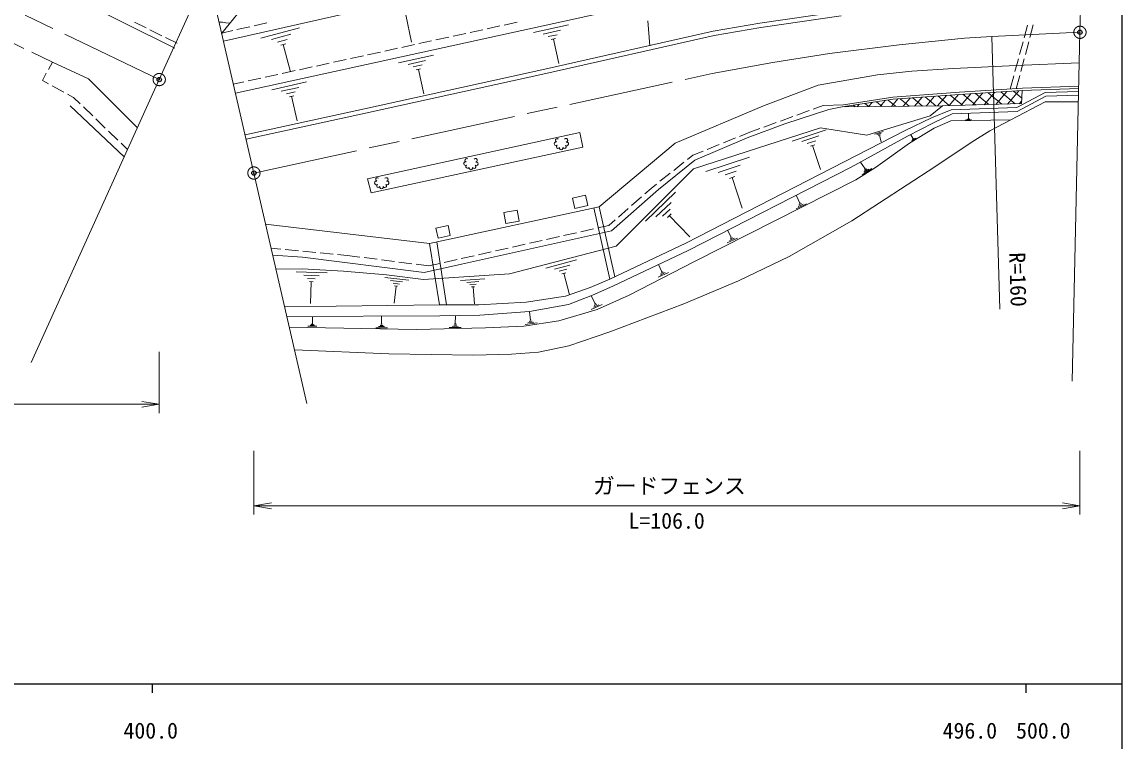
# Model space of a CAD drawing. Units: millimetres, scale not verified. Extents: x 40000 to 680000, y 20000 to 380000.
# Drawn here: x 453114 to 579000, y 198357 to 280749 of the extents above; entities that cross this region are included whole.
import ezdxf
from ezdxf.enums import TextEntityAlignment as Align

# ---------------------------------------------------------------- set-up
doc = ezdxf.new("R2010")
doc.units = ezdxf.units.MM
doc.header["$LTSCALE"] = 1000
doc.header["$PDMODE"] = 32
doc.header["$PDSIZE"] = 500
doc.linetypes.add('CHAIN', pattern=[18.5, 12, -1.5, 3.5, -1.5])
for name, color, linetype, lineweight in [('M-BMK', 2, 'CHAIN', 13), ('M-BMK-OTRS', 5, 'Continuous', 13), ('M-STR-HTXT', 7, 'Continuous', 13), ('M-TTL-BAND', 7, 'Continuous', 25), ('M-WORK', 1, 'Continuous', 13)]:
    doc.layers.add(name, color=color, linetype=linetype, lineweight=lineweight)
doc.layers.add('M-OTRS', color=6, linetype='Continuous')
doc.styles.add('ＭＳ ゴシック', font='')
doc.styles.get('ＭＳ ゴシック').set_extended_font_data('MS Gothic')

# ---------------------------------------------------------------- blocks, each defined once
blk = doc.blocks.new('open_arrow')
at = {"color": 0, "linetype": 'Continuous', "lineweight": -2}
blk.add_lwpolyline([(7.5, 1.25), (0, 0), (7.5, -1.25)], dxfattribs=at)

msp = doc.modelspace()

# ---------------------------------------------------------------- hatches: boundary and pattern name
at = {"layer": 'M-WORK'}
h = msp.add_hatch(dxfattribs=at)
h.set_pattern_fill('USER', color=256, style=0, pattern_type=2)
h.set_pattern_definition([(50, (559871, 271938), (-766.044, 642.79), []), (140, (559871, 271938), (-642.79, -766.044), [])])
h.paths.add_polyline_path([(546991, 271044), (552824, 271911), (560411, 272465), (567591, 272899), (567508, 271404), (558454, 271154)])

# ---------------------------------------------------------------- linework, layer by layer
at = {"layer": 'M-BMK'}
msp.add_line((468821, 274162), (442076, 286986), dxfattribs=at)
msp.add_lwpolyline([(479653, 263468), (532094, 274860), (539030, 276116), (545509, 277154), (553483, 278151), (560958, 278899), (564087, 279106), (574191, 279570)], dxfattribs=at)
for centre in [(574191, 279570), (468821, 274162), (479653, 263468)]:
    msp.add_circle(centre, 700, dxfattribs=at)
at = {"layer": 'M-BMK-OTRS'}
for p, q in [((575159, 322583), (574191, 279570)), ((479653, 263468), (470254, 304330)), ((473790, 285144), (468821, 274162)), ((574191, 279570), (573294, 239653)), ((468821, 274162), (454165, 241770)), ((485722, 237081), (479653, 263468))]:
    msp.add_line(p, q, dxfattribs=at)
at = {"layer": 'M-OTRS'}
for p in [(574191, 279570), (468821, 274162), (479653, 263468)]:
    msp.add_point(p, dxfattribs=at)
at = {"layer": 'M-STR-HTXT'}
for p, q in [((564087, 279106), (565008, 247886)), ((468821, 243000), (468821, 236000)), ((185149, 237000), (468821, 237000)), ((479653, 231682), (479653, 224375)), ((574191, 231682), (574191, 224375)), ((479653, 225375), (574191, 225375))]:
    msp.add_line(p, q, dxfattribs=at)
at = {"layer": 'M-TTL-BAND'}
for p, q in [((579000, 20000), (579000, 370000)), ((40000, 205000), (579000, 205000)), ((468000, 205000), (468000, 204000)), ((568000, 205000), (568000, 204000))]:
    msp.add_line(p, q, dxfattribs=at)
at = {"layer": 'M-WORK'}
for p, q in [((440675, 292660), (470588, 277771)), ((465970, 280739), (467313, 280071)), ((497032, 281570), (497676, 278429)), ((524751, 280894), (524959, 278034)), ((537571, 280607), (546791, 281936)), ((537649, 280113), (546865, 281442)), ((467761, 279848), (469104, 279180)), ((475968, 279489), (477227, 279771)), ((477715, 279880), (479178, 280207)), ((479666, 280316), (481130, 280644)), ((480454, 278895), (484878, 280075)), ((504393, 279552), (505858, 279871)), ((506347, 279978), (507812, 280298)), ((508301, 280404), (509766, 280724)), ((511667, 279540), (515665, 280435)), ((512756, 279364), (514755, 279811)), ((512943, 275333), (532214, 279693)), ((532214, 279693), (537571, 280607)), ((532311, 279203), (537649, 280113)), ((568201, 280391), (567806, 278944)), ((568462, 278958), (568849, 280407)), ((450628, 279039), (453329, 277733)), ((469551, 278957), (470855, 278308)), ((481678, 278748), (483890, 279338)), ((482349, 278453), (483455, 278748)), ((482744, 278084), (483297, 278232)), ((498531, 278272), (499996, 278592)), ((500485, 278699), (501950, 279019)), ((502439, 279125), (503904, 279445)), ((513052, 274845), (532311, 279203)), ((513345, 279076), (514345, 279299)), ((513684, 278732), (514184, 278844)), ((513934, 278788), (514560, 275989)), ((567674, 278462), (567278, 277015)), ((567946, 277025), (568333, 278474)), ((454229, 277298), (456588, 276157)), ((483020, 278158), (483846, 275061)), ((492669, 276993), (494134, 277313)), ((494623, 277420), (496088, 277739)), ((496217, 276070), (500216, 276964)), ((496577, 277846), (498042, 278166)), ((456588, 276157), (456136, 275328)), ((486807, 275714), (488272, 276034)), ((488761, 276140), (490226, 276460)), ((490715, 276567), (492180, 276887)), ((497306, 275894), (499305, 276341)), ((497895, 275606), (498895, 275829)), ((567146, 276533), (566750, 275086)), ((567431, 275093), (567818, 276542)), ((455896, 274890), (455443, 274062)), ((480945, 274435), (482410, 274754)), ((482899, 274861), (484364, 275181)), ((484853, 275287), (486318, 275607)), ((492302, 270806), (512943, 275333)), ((492409, 270317), (513052, 274845)), ((498235, 275262), (498734, 275374)), ((498484, 275318), (499111, 272518)), ((566618, 274604), (566200, 273074)), ((566904, 273117), (567302, 274610)), ((455443, 274062), (456135, 273687)), ((456575, 273449), (457894, 272734)), ((477313, 273642), (478502, 273902)), ((478991, 274008), (480456, 274328)), ((481692, 273000), (485691, 273894)), ((482781, 272824), (484780, 273271)), ((458334, 272496), (459026, 272121)), ((459026, 272121), (459776, 271395)), ((483370, 272536), (484370, 272759)), ((483710, 272192), (484209, 272303)), ((483959, 272248), (484586, 269448)), ((567591, 272899), (574047, 273144)), ((458628, 271157), (464813, 265302)), ((460135, 271047), (461212, 270003)), ((478648, 267837), (492302, 270806)), ((543662, 270786), (544818, 271208)), ((461571, 269655), (462649, 268611)), ((478754, 267348), (492409, 270317)), ((539904, 269414), (541313, 269929)), ((541783, 270100), (543192, 270615)), ((561825, 269535), (561050, 269521)), ((561630, 269609), (561243, 269602)), ((561532, 269685), (561338, 269681)), ((561482, 269761), (561385, 269760)), ((561434, 269760), (561425, 270303)), ((463008, 268263), (464085, 267219)), ((536400, 268135), (537556, 268557)), ((538026, 268728), (539435, 269243)), ((541264, 267126), (545154, 268416)), ((550657, 267898), (551651, 268200)), ((533379, 266913), (534770, 267475)), ((535233, 267663), (536400, 268135)), ((542366, 267060), (544310, 267705)), ((542981, 266832), (543953, 267154)), ((550936, 267874), (551433, 268025)), ((551091, 267813), (551339, 267888)), ((551183, 267732), (551307, 267770)), ((551245, 267751), (551457, 267055)), ((555066, 267445), (554819, 267819)), ((555439, 267460), (554904, 267108)), ((555270, 267426), (555003, 267250)), ((555099, 267467), (555032, 267423)), ((555168, 267435), (555034, 267347)), ((464444, 266871), (465194, 266144)), ((529894, 265504), (531061, 265976)), ((531525, 266164), (532915, 266726)), ((543353, 266524), (543839, 266685)), ((543596, 266604), (544499, 263882)), ((527695, 263763), (528871, 264694)), ((529263, 265005), (529894, 265504)), ((531382, 263626), (536388, 265285)), ((532800, 263540), (535303, 264370)), ((549594, 263948), (549090, 264712)), ((526127, 262521), (527303, 263453)), ((533591, 263247), (534843, 263662)), ((550355, 263980), (549264, 263261)), ((550011, 263909), (549465, 263550)), ((549662, 263993), (549526, 263903)), ((549802, 263929), (549529, 263749)), ((525104, 261711), (525735, 262211)), ((534070, 262850), (534696, 263057)), ((534383, 262954), (535545, 259449)), ((522875, 259752), (524002, 260742)), ((524377, 261072), (525104, 261711)), ((524475, 257952), (527914, 261288)), ((542124, 260012), (541739, 260843)), ((520393, 251305), (518570, 259485)), ((519175, 259616), (520970, 251579)), ((521373, 258431), (522500, 259422)), ((525669, 258442), (527388, 260110)), ((526432, 258515), (527292, 259349)), ((542882, 259931), (541696, 259382)), ((542530, 259913), (541937, 259638)), ((542327, 259963), (542030, 259825)), ((542198, 260047), (542050, 259978)), ((520271, 257462), (520998, 258101)), ((526981, 258380), (527410, 258797)), ((527195, 258588), (529531, 256181)), ((517050, 256740), (518514, 257068)), ((519002, 257177), (520271, 257462)), ((534254, 256109), (533869, 256940)), ((500577, 255583), (501704, 248379)), ((511196, 255426), (512659, 255755)), ((513147, 255864), (514611, 256192)), ((515099, 256302), (516562, 256630)), ((535012, 256028), (533826, 255479)), ((534660, 256010), (534067, 255735)), ((534457, 256060), (534161, 255922)), ((534328, 256144), (534180, 256075)), ((481635, 254851), (482752, 254746)), ((483250, 254699), (484743, 254559)), ((485241, 254512), (486734, 254372)), ((487232, 254325), (488726, 254185)), ((499766, 255408), (500878, 248374)), ((505341, 254113), (506805, 254441)), ((507293, 254551), (508756, 254879)), ((509244, 254988), (510708, 255317)), ((489223, 254138), (490341, 254034)), ((490341, 254034), (491787, 253849)), ((492283, 253786), (493771, 253596)), ((494267, 253533), (495755, 253343)), ((496251, 253280), (497739, 253091)), ((499681, 252843), (500950, 253128)), ((501438, 253237), (502902, 253566)), ((503390, 253675), (504853, 254003)), ((513081, 252587), (516589, 253523)), ((484478, 252166), (488046, 252039)), ((485357, 251777), (487141, 251714)), ((498235, 253027), (499681, 252843)), ((514051, 252470), (515805, 252938)), ((514584, 252236), (515461, 252470)), ((514897, 251944), (515335, 252061)), ((515116, 252003), (515771, 249547)), ((527087, 252084), (525901, 251535)), ((526329, 252165), (525945, 252996)), ((526736, 252065), (526143, 251791)), ((526533, 252115), (526236, 251978)), ((526404, 252200), (526255, 252131)), ((485791, 251405), (486682, 251373)), ((486001, 251040), (486447, 251024)), ((486224, 251032), (486135, 248535)), ((494634, 251521), (497401, 251196)), ((495293, 251163), (496677, 251000)), ((495606, 250845), (496298, 250764)), ((495920, 250528), (495693, 248591)), ((495747, 250548), (496093, 250508)), ((503294, 251176), (506073, 251374)), ((504009, 250948), (505398, 251047)), ((504376, 250695), (505071, 250744)), ((504569, 250429), (504917, 250454)), ((504743, 250442), (504882, 248496)), ((518701, 248504), (518296, 249378)), ((519498, 248419), (518250, 247840)), ((519128, 248399), (518504, 248110)), ((518915, 248452), (518602, 248307)), ((518779, 248540), (518623, 248468)), ((486342, 246255), (486348, 246982)), ((494266, 246161), (494274, 247101)), ((502705, 246199), (502713, 247162)), ((511315, 246629), (511182, 247583)), ((486859, 245939), (485820, 245948)), ((486600, 246045), (486081, 246049)), ((486471, 246150), (486211, 246152)), ((486407, 246254), (486277, 246255)), ((494934, 245753), (493592, 245764)), ((494600, 245890), (493928, 245896)), ((494433, 246025), (494097, 246028)), ((494350, 246160), (494182, 246162)), ((503389, 245780), (502014, 245792)), ((503047, 245921), (502359, 245927)), ((502876, 246060), (502532, 246063)), ((502791, 246198), (502619, 246200)), ((512053, 246315), (510690, 246125)), ((511693, 246404), (511012, 246309)), ((511504, 246516), (511163, 246469)), ((511400, 246641), (511229, 246617))]:
    msp.add_line(p, q, dxfattribs=at)
for points in [[(477554, 272592), (521632, 282267), (527059, 282682), (531240, 284094), (535808, 285340), (539878, 286281), (543727, 286974), (547825, 287389), (552975, 287943), (559287, 288524), (561480, 285508)], [(521214, 283222), (519788, 284188), (518182, 285157), (517103, 285794), (515746, 286514), (514278, 287178), (476187, 278537)], [(476930, 280626), (476456, 280657), (476054, 280731), (475679, 280745)], [(477816, 281730), (476838, 280511), (475968, 279489)], [(466324, 268642), (460718, 274258), (456588, 276157)], [(480995, 257632), (499766, 255408), (519175, 259616), (527876, 266884), (537991, 271162), (544221, 273529), (551032, 274692), (554964, 275121), (559726, 275426), (566897, 275758), (574113, 276091)], [(544818, 271208), (547120, 271284), (552769, 272151), (560402, 272723), (567602, 273159), (574053, 273392)], [(481817, 254060), (485197, 253854), (499151, 252082), (503415, 253051), (520573, 256863), (525967, 261584), (530120, 264943), (536101, 267490), (540420, 269115), (545459, 270739), (546991, 271044), (558454, 271154), (567508, 271404), (567591, 272899), (560411, 272465), (552824, 271911), (546991, 271044)], [(483171, 248170), (500878, 248374), (505386, 248398), (510813, 248674), (515326, 249394), (518150, 250363), (520393, 251305), (529073, 255430), (554172, 268351), (557181, 269791), (559451, 270714), (566950, 270954), (570217, 272689), (574039, 272798)], [(574030, 272374), (570273, 272264), (567005, 270511), (559567, 270234), (557444, 269219), (554454, 267687), (548021, 264143), (529341, 254613), (520730, 250511), (518386, 249477), (515654, 248425), (511205, 247613), (505502, 247207), (500924, 247133), (483429, 247048)], [(558454, 271154), (557048, 270000), (549794, 267803), (544478, 268634), (529960, 263936), (521100, 255104), (508917, 251920), (499079, 251283), (494812, 251800), (489911, 252243), (485176, 252492), (482181, 252478)], [(483707, 245841), (498261, 245573), (506152, 245740), (510541, 245933), (514556, 246542), (518930, 247844), (522585, 249505), (530088, 253326), (548528, 262671), (550785, 264083), (554689, 266879), (557513, 268596), (559424, 269426), (566281, 269537), (570194, 271604), (574013, 271623)], [(484308, 243227), (495093, 242792), (504770, 242626), (509144, 242723), (512218, 242972), (515679, 243692), (520386, 245298), (528858, 248510), (535116, 251112), (540902, 253909), (548073, 258007), (557598, 264181), (561862, 267033), (563883, 268279), (566281, 269537)]]:
    msp.add_lwpolyline(points, dxfattribs=at)
for points in [[(492662, 262785), (516946, 268096), (517303, 266410), (493072, 261200)], [(516373, 259396), (517874, 259741), (517604, 260919), (516102, 260574)], [(508477, 257681), (510003, 257971), (509763, 259234), (508237, 258944)], [(500741, 256022), (502127, 256334), (501871, 257472), (500485, 257160)]]:
    msp.add_lwpolyline(points, close=True, dxfattribs=at)
for centre, radius, start, end in [((514234, 266825), 211, 75.21658, 302.87239), ((514354, 267213), 196, 48.05697, 250.032), ((515368, 267214), 206, 278.02627, 140.0627), ((515452, 266803), 214, 233.0818, 105.00717), ((514463, 266486), 198, 125.34215, 332.74682), ((514831, 266336), 201, 162.80821, 15.28076), ((515202, 266476), 198, 205.99053, 52.09845), ((503878, 264541), 211, 75.21658, 302.87239), ((503999, 264929), 196, 48.05697, 250.032), ((504107, 264202), 198, 125.34215, 332.74682), ((505012, 264930), 206, 278.02627, 140.0627), ((505097, 264519), 214, 233.0818, 105.00717), ((504475, 264052), 201, 162.80821, 15.28076), ((504847, 264192), 198, 205.99053, 52.09845), ((493671, 262344), 211, 75.21658, 302.87239), ((493792, 262732), 196, 48.05697, 250.032), ((493900, 262006), 198, 125.34215, 332.74682), ((494268, 261856), 201, 162.80821, 15.28076), ((494639, 261995), 198, 205.99053, 52.09845), ((494805, 262734), 206, 278.02627, 140.0627), ((494889, 262322), 214, 233.0818, 105.00717)]:
    msp.add_arc(centre, radius, start, end, dxfattribs=at)

# ---------------------------------------------------------------- block references
at = {"layer": 'M-STR-HTXT', "xscale": 267, "yscale": 267, "rotation": 180}
for p in [(468821, 237000), (574191, 225375)]:
    msp.add_blockref('open_arrow', p, dxfattribs=at)
at = {"layer": 'M-STR-HTXT', "xscale": 267, "yscale": 267}
msp.add_blockref('open_arrow', (479653, 225375), dxfattribs=at)

# ---------------------------------------------------------------- texts
at = {"layer": 'M-STR-HTXT', "style": 'ＭＳ ゴシック'}
msp.add_text('R=160', height=1833, rotation=271.69, dxfattribs=at).set_placement((565635, 251232), align=Align.BOTTOM_CENTER)
for s, p in [('ガードフェンス', (527199, 226200)), ('L=106.0', (526887, 222213))]:
    msp.add_text(s, height=1833, dxfattribs=at).set_placement(p, align=Align.BOTTOM_CENTER)
at = {"layer": 'M-TTL-BAND', "style": 'ＭＳ ゴシック'}
for s, p in [('400.0', (467844, 198195)), ('496.0', (561588, 198195)), ('500.0', (569992, 198195))]:
    msp.add_text(s, height=1833, dxfattribs=at).set_placement(p, align=Align.BOTTOM_CENTER)

doc.saveas('drawing.dxf')
